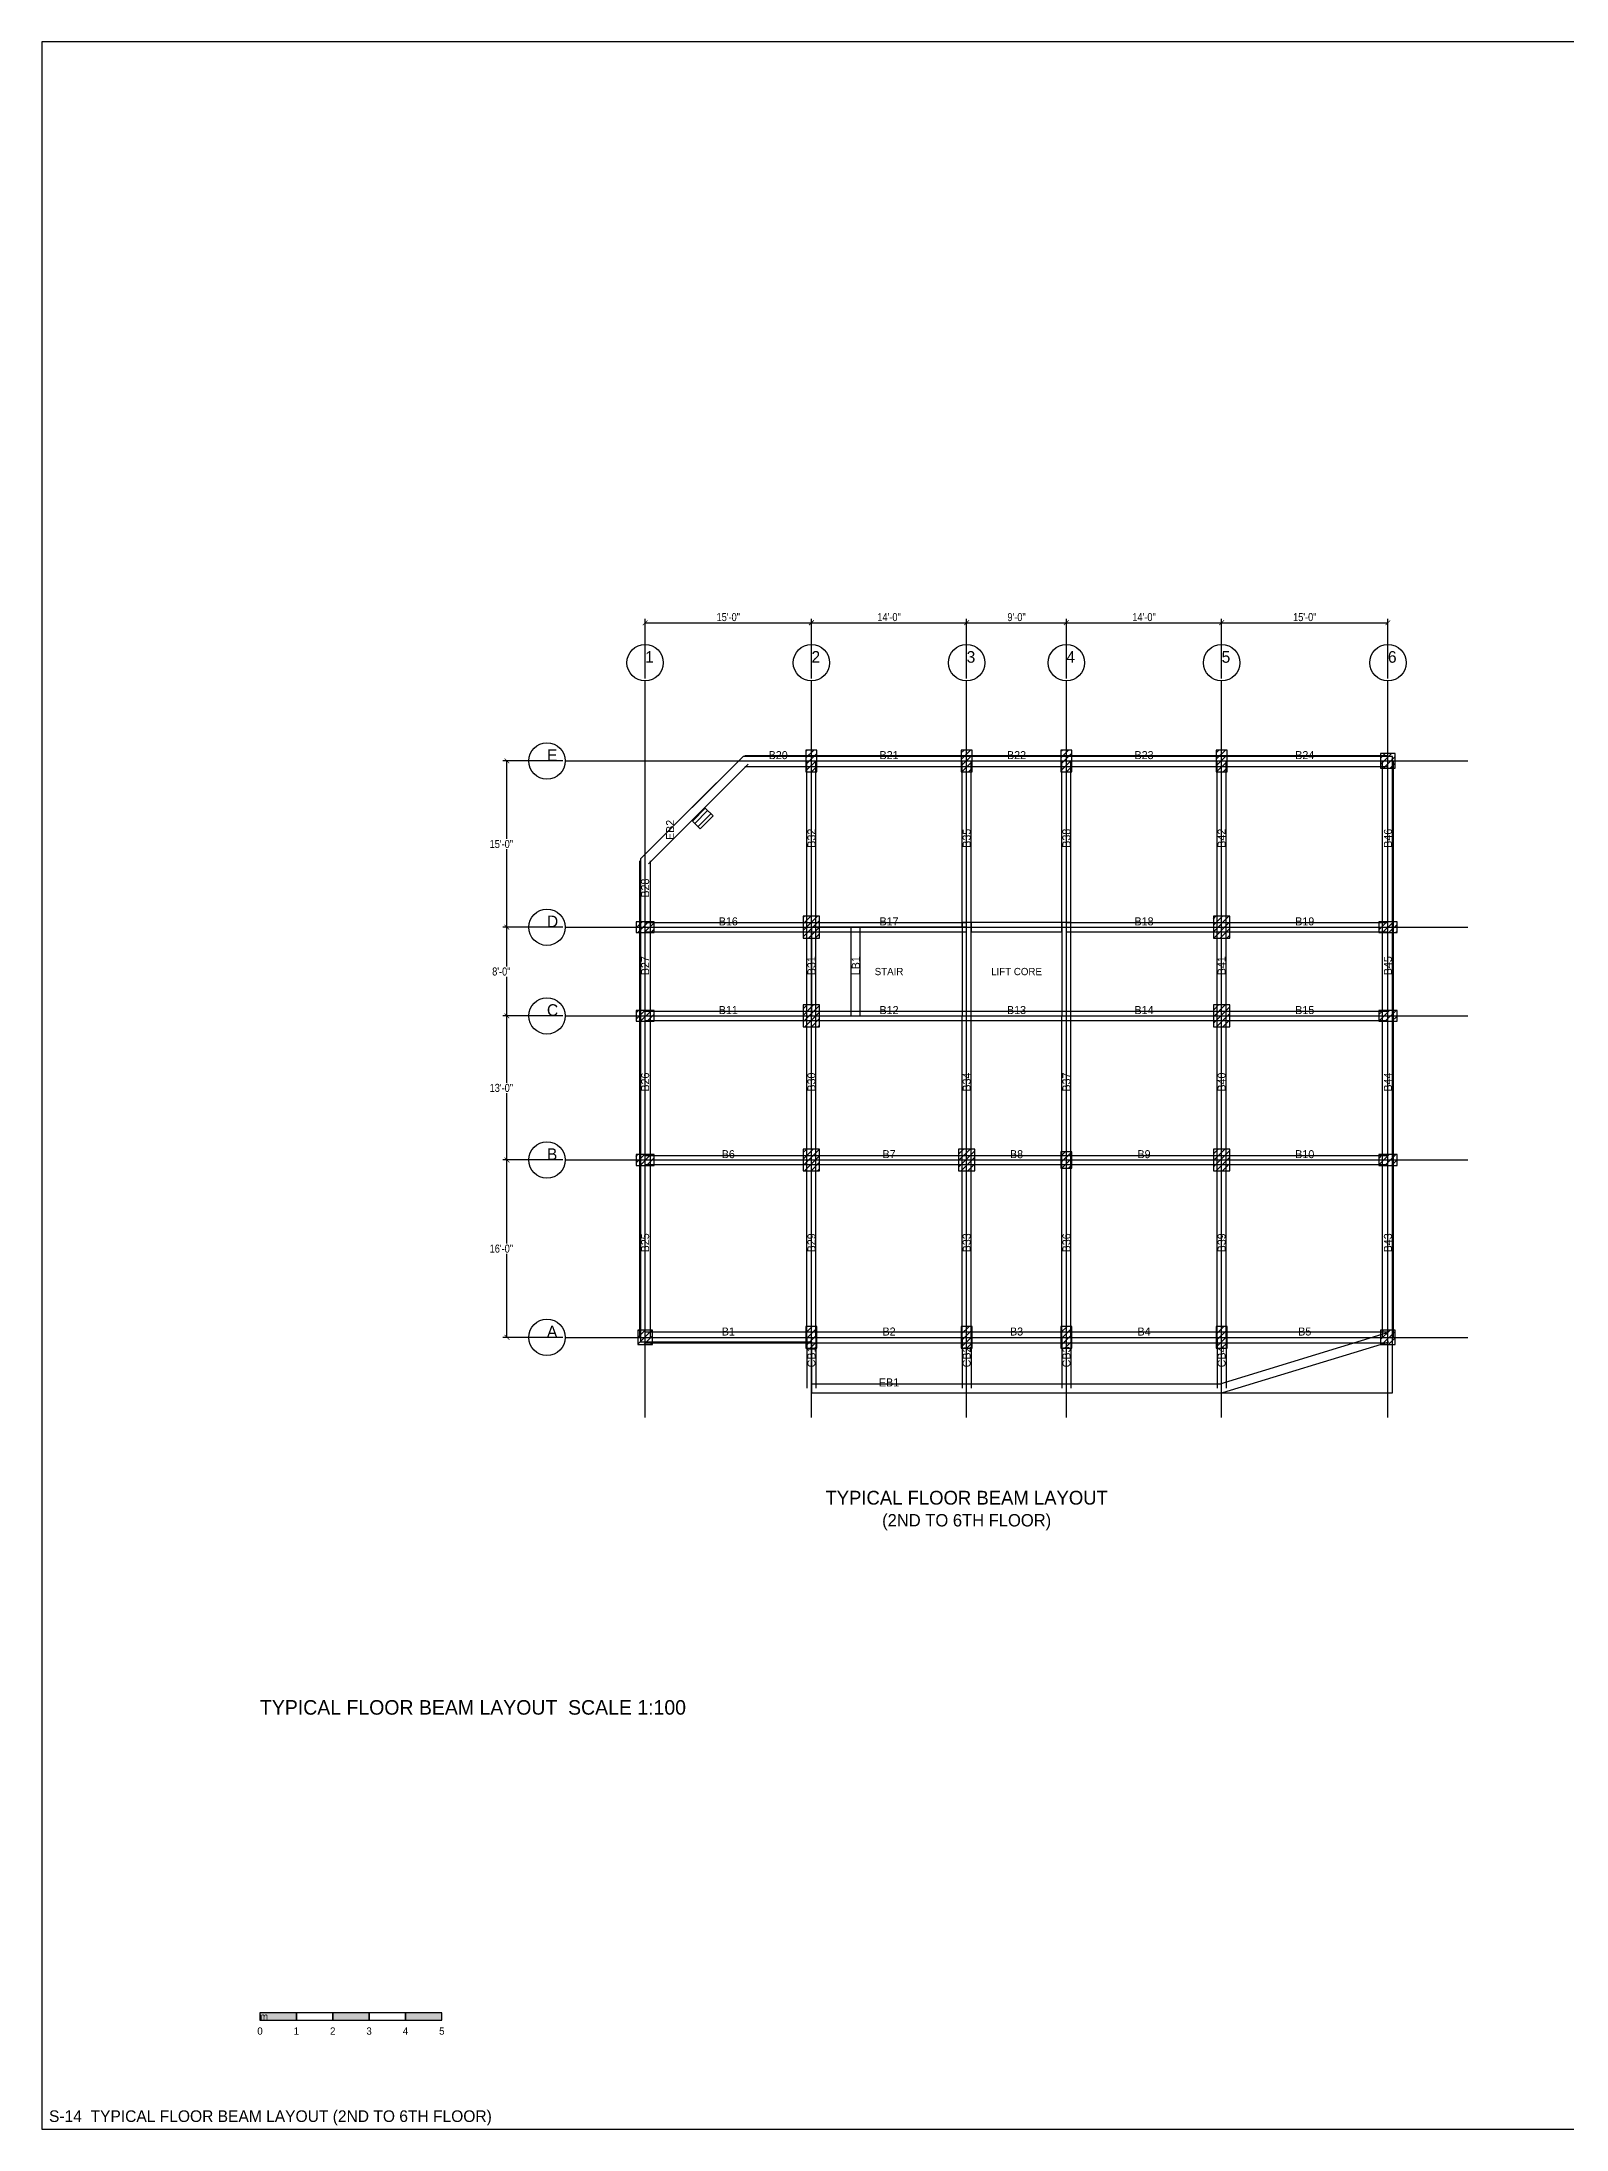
# Model space of a CAD drawing. Extents: x 1000 to 743527, y -207200 to 58857.
# Drawn here: x 565600 to 607513, y -68400 to -11000 of the extents above; entities that cross this region are included whole.
import ezdxf
from ezdxf.enums import TextEntityAlignment as Align

# ---------------------------------------------------------------- set-up
doc = ezdxf.new("R2010")
doc.units = 0
for name, color, linetype in [('Beam Line', 4, 'Continuous'), ('Column', 1, 'Continuous'), ('Grid', 8, 'Continuous'), ('Grid Circle', 8, 'Continuous'), ('Hatch', 9, 'Continuous'), ('Inches Dimension', 6, 'Continuous'), ('Sheet', 7, 'Continuous'), ('Slab', 5, 'Continuous'), ('Text-1', 7, 'Continuous'), ('Wall', 1, 'Continuous')]:
    doc.layers.add(name, color=color, linetype=linetype)
doc.styles.add('OpenSansCondensed-Light', font='OpenSansCondensed-Light.ttf')
doc.dimstyles.new('EZDXF', dxfattribs={"dimtxt": 0.25, "dimasz": 0.175, "dimexe": 0.375, "dimexo": 0.125, "dimgap": 0.1, "dimtad": 1, "dimlfac": 100, "dimzin": 12, "dimdsep": 46, "dimtxsty": 'OpenSansCondensed-Light', "dimblk": 'ARCHTICK', "dimcen": 2.5, "dimazin": 3, "dimtfac": 0.5, "dimtmove": 2, "dimatfit": 3})

# ---------------------------------------------------------------- blocks, each defined once
blk = doc.blocks.new('SCALE_BAR')
at = {"layer": 'Sheet'}
h = blk.add_hatch(color=7, dxfattribs=at)
h.dxf.hatch_style = 1
h.paths.add_polyline_path([(0, 0), (10, 0), (10, 2), (0, 2)])
h = blk.add_hatch(color=7, dxfattribs=at)
h.dxf.hatch_style = 1
h.paths.add_polyline_path([(20, 0), (30, 0), (30, 2), (20, 2)])
h = blk.add_hatch(color=7, dxfattribs=at)
h.dxf.hatch_style = 1
h.paths.add_polyline_path([(40, 0), (50, 0), (50, 2), (40, 2)])
for points in [[(0, 0), (10, 0), (10, 2), (0, 2)], [(10, 0), (20, 0), (20, 2), (10, 2)], [(20, 0), (30, 0), (30, 2), (20, 2)], [(30, 0), (40, 0), (40, 2), (30, 2)], [(40, 0), (50, 0), (50, 2), (40, 2)]]:
    blk.add_lwpolyline(points, close=True, dxfattribs=at)
for s, p in [('0', (0, -4)), ('1', (10, -4)), ('2', (20, -4)), ('3', (30, -4)), ('4', (40, -4)), ('5', (50, -4))]:
    blk.add_text(s, height=2, dxfattribs=at).set_placement(p, align=Align.CENTER)
at = {"layer": 'Text-1'}
blk.add_attdef('UNIT', (0, 0), '', height=2, dxfattribs=at)
blk = doc.blocks.new('GRID_BUBBLE')
at = {"layer": 'Grid Circle'}
blk.add_circle((0, 0), 500, dxfattribs=at)
at = {"layer": 'Text-1'}
blk.add_attdef('GRID', (0, 0), '', height=320, dxfattribs=at)
blk = doc.blocks.new('_ARCHTICK')
at = {"color": 0, "linetype": 'BYBLOCK', "const_width": 0.15}
blk.add_lwpolyline([(-0.5, -0.5), (0.5, 0.5)], dxfattribs=at)

msp = doc.modelspace()

# ---------------------------------------------------------------- hatches: boundary and pattern name
at = {"layer": 'Hatch'}
h = msp.add_hatch(dxfattribs=at)
h.set_pattern_fill('ANSI31', scale=40)
h.paths.add_polyline_path([(586611.2, -31075.2), (586911.2, -31075.2), (586911.2, -30475.2), (586611.2, -30475.2)])
h = msp.add_hatch(dxfattribs=at)
h.set_pattern_fill('ANSI31', scale=40)
h.paths.add_polyline_path([(590878.4, -31075.2), (591178.4, -31075.2), (591178.4, -30475.2), (590878.4, -30475.2)])
h = msp.add_hatch(dxfattribs=at)
h.set_pattern_fill('ANSI31', scale=40)
h.paths.add_polyline_path([(593621.6, -31075.2), (593921.6, -31075.2), (593921.6, -30475.2), (593621.6, -30475.2)])
h = msp.add_hatch(dxfattribs=at)
h.set_pattern_fill('ANSI31', scale=40)
h.paths.add_polyline_path([(597888.8, -31075.2), (598188.8, -31075.2), (598188.8, -30475.2), (597888.8, -30475.2)])
h = msp.add_hatch(dxfattribs=at)
h.set_pattern_fill('ANSI31', scale=40)
h.paths.add_polyline_path([(602410.8, -30975.2), (602810.8, -30975.2), (602810.8, -30575.2), (602410.8, -30575.2)])
h = msp.add_hatch(dxfattribs=at)
h.set_pattern_fill('ANSI31', scale=40)
h.paths.add_polyline_path([(583702.2, -32641.8), (584055.8, -32288.2), (583843.6, -32076.1), (583490.1, -32429.6)])
h = msp.add_hatch(dxfattribs=at)
h.set_pattern_fill('ANSI31', scale=40)
h.paths.add_polyline_path([(581939.2, -35497.2), (582439.2, -35497.2), (582439.2, -35197.2), (581939.2, -35197.2)])
h = msp.add_hatch(dxfattribs=at)
h.set_pattern_fill('ANSI31', scale=40)
h.paths.add_polyline_path([(586536.2, -35647.2), (586986.2, -35647.2), (586986.2, -35047.2), (586536.2, -35047.2)])
h = msp.add_hatch(dxfattribs=at)
h.set_pattern_fill('ANSI31', scale=40)
h.paths.add_polyline_path([(597813.8, -35647.2), (598263.8, -35647.2), (598263.8, -35047.2), (597813.8, -35047.2)])
h = msp.add_hatch(dxfattribs=at)
h.set_pattern_fill('ANSI31', scale=40)
h.paths.add_polyline_path([(602360.8, -35497.2), (602860.8, -35497.2), (602860.8, -35197.2), (602360.8, -35197.2)])
h = msp.add_hatch(dxfattribs=at)
h.set_pattern_fill('ANSI31', scale=40)
h.paths.add_polyline_path([(581939.2, -37935.6), (582439.2, -37935.6), (582439.2, -37635.6), (581939.2, -37635.6)])
h = msp.add_hatch(dxfattribs=at)
h.set_pattern_fill('ANSI31', scale=40)
h.paths.add_polyline_path([(586536.2, -38085.6), (586986.2, -38085.6), (586986.2, -37485.6), (586536.2, -37485.6)])
h = msp.add_hatch(dxfattribs=at)
h.set_pattern_fill('ANSI31', scale=40)
h.paths.add_polyline_path([(597813.8, -38085.6), (598263.8, -38085.6), (598263.8, -37485.6), (597813.8, -37485.6)])
h = msp.add_hatch(dxfattribs=at)
h.set_pattern_fill('ANSI31', scale=40)
h.paths.add_polyline_path([(602360.8, -37935.6), (602860.8, -37935.6), (602860.8, -37635.6), (602360.8, -37635.6)])
h = msp.add_hatch(dxfattribs=at)
h.set_pattern_fill('ANSI31', scale=40)
h.paths.add_polyline_path([(581939.2, -41898), (582439.2, -41898), (582439.2, -41598), (581939.2, -41598)])
h = msp.add_hatch(dxfattribs=at)
h.set_pattern_fill('ANSI31', scale=40)
h.paths.add_polyline_path([(586536.2, -42048), (586986.2, -42048), (586986.2, -41448), (586536.2, -41448)])
h = msp.add_hatch(dxfattribs=at)
h.set_pattern_fill('ANSI31', scale=40)
h.paths.add_polyline_path([(590803.4, -42048), (591253.4, -42048), (591253.4, -41448), (590803.4, -41448)])
h = msp.add_hatch(dxfattribs=at)
h.set_pattern_fill('ANSI31', scale=40)
h.paths.add_polyline_path([(593621.6, -41973), (593921.6, -41973), (593921.6, -41523), (593621.6, -41523)])
h = msp.add_hatch(dxfattribs=at)
h.set_pattern_fill('ANSI31', scale=40)
h.paths.add_polyline_path([(597813.8, -42048), (598263.8, -42048), (598263.8, -41448), (597813.8, -41448)])
h = msp.add_hatch(dxfattribs=at)
h.set_pattern_fill('ANSI31', scale=40)
h.paths.add_polyline_path([(602360.8, -41898), (602860.8, -41898), (602860.8, -41598), (602360.8, -41598)])
h = msp.add_hatch(dxfattribs=at)
h.set_pattern_fill('ANSI31', scale=40)
h.paths.add_polyline_path([(581989.2, -46824.8), (582389.2, -46824.8), (582389.2, -46424.8), (581989.2, -46424.8)])
h = msp.add_hatch(dxfattribs=at)
h.set_pattern_fill('ANSI31', scale=40)
h.paths.add_polyline_path([(586611.2, -46924.8), (586911.2, -46924.8), (586911.2, -46324.8), (586611.2, -46324.8)])
h = msp.add_hatch(dxfattribs=at)
h.set_pattern_fill('ANSI31', scale=40)
h.paths.add_polyline_path([(590878.4, -46924.8), (591178.4, -46924.8), (591178.4, -46324.8), (590878.4, -46324.8)])
h = msp.add_hatch(dxfattribs=at)
h.set_pattern_fill('ANSI31', scale=40)
h.paths.add_polyline_path([(593621.6, -46924.8), (593921.6, -46924.8), (593921.6, -46324.8), (593621.6, -46324.8)])
h = msp.add_hatch(dxfattribs=at)
h.set_pattern_fill('ANSI31', scale=40)
h.paths.add_polyline_path([(597888.8, -46924.8), (598188.8, -46924.8), (598188.8, -46324.8), (597888.8, -46324.8)])
h = msp.add_hatch(dxfattribs=at)
h.set_pattern_fill('ANSI31', scale=40)
h.paths.add_polyline_path([(602410.8, -46824.8), (602810.8, -46824.8), (602810.8, -46424.8), (602410.8, -46424.8)])

# ---------------------------------------------------------------- linework, layer by layer
at = {"layer": 'Beam Line'}
for p, q in [((583472.4, -32058.4), (584844, -30686.8)), ((583649.2, -32235.2), (585020.8, -30863.6)), ((584932.4, -30625.2), (586761.2, -30625.2)), ((584932.4, -30925.2), (586761.2, -30925.2)), ((586636.2, -35347.2), (586636.2, -30775.2)), ((586761.2, -30625.2), (591028.4, -30625.2)), ((586761.2, -30925.2), (591028.4, -30925.2)), ((586886.2, -35347.2), (586886.2, -30775.2)), ((590903.4, -35347.2), (590903.4, -30775.2)), ((591028.4, -30625.2), (593771.6, -30625.2)), ((591028.4, -30925.2), (593771.6, -30925.2)), ((591153.4, -35347.2), (591153.4, -30775.2)), ((593646.6, -35347.2), (593646.6, -30775.2)), ((593771.6, -30625.2), (598038.8, -30625.2)), ((593771.6, -30925.2), (598038.8, -30925.2)), ((593896.6, -35347.2), (593896.6, -30775.2)), ((597913.8, -35347.2), (597913.8, -30775.2)), ((598038.8, -30625.2), (602610.8, -30625.2)), ((598038.8, -30925.2), (602610.8, -30925.2)), ((598163.8, -35347.2), (598163.8, -30775.2)), ((602460.8, -35347.2), (602460.8, -30775.2)), ((602760.8, -35347.2), (602760.8, -30775.2)), ((582100.8, -33430), (583472.4, -32058.4)), ((582277.6, -33606.8), (583649.2, -32235.2)), ((582039.2, -35347.2), (582039.2, -33518.4)), ((582339.2, -35347.2), (582339.2, -33518.4)), ((582039.2, -37785.6), (582039.2, -35347.2)), ((582189.2, -35222.2), (586761.2, -35222.2)), ((582189.2, -35472.2), (586761.2, -35472.2)), ((582339.2, -37785.6), (582339.2, -35347.2)), ((586636.2, -37785.6), (586636.2, -35347.2)), ((586761.2, -35222.2), (591028.4, -35222.2)), ((586761.2, -35472.2), (591028.4, -35472.2)), ((586886.2, -37785.6), (586886.2, -35347.2)), ((587855.4, -37785.6), (587855.4, -35347.2)), ((588105.4, -37785.6), (588105.4, -35347.2)), ((593771.6, -35222.2), (598038.8, -35222.2)), ((593771.6, -35472.2), (598038.8, -35472.2)), ((597913.8, -37785.6), (597913.8, -35347.2)), ((598038.8, -35222.2), (602610.8, -35222.2)), ((598038.8, -35472.2), (602610.8, -35472.2)), ((598163.8, -37785.6), (598163.8, -35347.2)), ((602460.8, -37785.6), (602460.8, -35347.2)), ((602760.8, -37785.6), (602760.8, -35347.2)), ((582039.2, -41748), (582039.2, -37785.6)), ((582189.2, -37660.6), (586761.2, -37660.6)), ((582339.2, -41748), (582339.2, -37785.6)), ((586636.2, -41748), (586636.2, -37785.6)), ((586761.2, -37660.6), (591028.4, -37660.6)), ((586886.2, -41748), (586886.2, -37785.6)), ((590903.4, -41748), (590903.4, -37785.6)), ((591028.4, -37660.6), (593771.6, -37660.6)), ((591153.4, -41748), (591153.4, -37785.6)), ((593646.6, -41748), (593646.6, -37785.6)), ((593771.6, -37660.6), (598038.8, -37660.6)), ((593896.6, -41748), (593896.6, -37785.6)), ((597913.8, -41748), (597913.8, -37785.6)), ((598038.8, -37660.6), (602610.8, -37660.6)), ((598163.8, -41748), (598163.8, -37785.6)), ((602460.8, -41748), (602460.8, -37785.6)), ((602760.8, -41748), (602760.8, -37785.6)), ((582189.2, -37910.6), (586761.2, -37910.6)), ((586761.2, -37910.6), (591028.4, -37910.6)), ((591028.4, -37910.6), (593771.6, -37910.6)), ((593771.6, -37910.6), (598038.8, -37910.6)), ((598038.8, -37910.6), (602610.8, -37910.6)), ((582039.2, -46624.8), (582039.2, -41748)), ((582189.2, -41623), (586761.2, -41623)), ((582189.2, -41873), (586761.2, -41873)), ((582339.2, -46624.8), (582339.2, -41748)), ((586636.2, -46624.8), (586636.2, -41748)), ((586761.2, -41623), (591028.4, -41623)), ((586761.2, -41873), (591028.4, -41873)), ((586886.2, -46624.8), (586886.2, -41748)), ((590903.4, -46624.8), (590903.4, -41748)), ((591028.4, -41623), (593771.6, -41623)), ((591028.4, -41873), (593771.6, -41873)), ((591153.4, -46624.8), (591153.4, -41748)), ((593646.6, -46624.8), (593646.6, -41748)), ((593771.6, -41623), (598038.8, -41623)), ((593771.6, -41873), (598038.8, -41873)), ((593896.6, -46624.8), (593896.6, -41748)), ((597913.8, -46624.8), (597913.8, -41748)), ((598038.8, -41623), (602610.8, -41623)), ((598038.8, -41873), (602610.8, -41873)), ((598163.8, -46624.8), (598163.8, -41748)), ((602460.8, -46624.8), (602460.8, -41748)), ((602760.8, -46624.8), (602760.8, -41748)), ((582189.2, -46474.8), (586761.2, -46474.8)), ((586761.2, -46474.8), (591028.4, -46474.8)), ((591028.4, -46474.8), (593771.6, -46474.8)), ((593771.6, -46474.8), (598038.8, -46474.8)), ((598038.8, -46474.8), (602610.8, -46474.8)), ((582189.2, -46774.8), (586761.2, -46774.8)), ((586636.2, -46624.8), (586636.2, -48023.8)), ((586761.2, -46774.8), (591028.4, -46774.8)), ((586886.2, -46624.8), (586886.2, -48023.8)), ((590903.4, -46624.8), (590903.4, -48023.8)), ((591028.4, -46774.8), (593771.6, -46774.8)), ((591153.4, -46624.8), (591153.4, -48023.8)), ((593646.6, -46624.8), (593646.6, -48023.8)), ((593771.6, -46774.8), (598038.8, -46774.8)), ((593896.6, -46624.8), (593896.6, -48023.8)), ((597913.8, -46624.8), (597913.8, -48023.8)), ((598002.2, -47904.3), (602574.2, -46505.3)), ((598038.8, -46774.8), (602610.8, -46774.8)), ((598075.4, -48143.3), (602647.4, -46744.3)), ((598163.8, -46624.8), (598163.8, -48023.8)), ((586761.2, -47898.8), (591028.4, -47898.8)), ((586761.2, -48148.8), (591028.4, -48148.8)), ((591028.4, -47898.8), (593771.6, -47898.8)), ((591028.4, -48148.8), (593771.6, -48148.8)), ((593771.6, -47898.8), (598038.8, -47898.8)), ((593771.6, -48148.8), (598038.8, -48148.8))]:
    msp.add_line(p, q, dxfattribs=at)
at = {"layer": 'Column'}
for points in [[(586611.2, -31075.2), (586911.2, -31075.2), (586911.2, -30475.2), (586611.2, -30475.2)], [(590878.4, -31075.2), (591178.4, -31075.2), (591178.4, -30475.2), (590878.4, -30475.2)], [(593621.6, -31075.2), (593921.6, -31075.2), (593921.6, -30475.2), (593621.6, -30475.2)], [(597888.8, -31075.2), (598188.8, -31075.2), (598188.8, -30475.2), (597888.8, -30475.2)], [(602410.8, -30975.2), (602810.8, -30975.2), (602810.8, -30575.2), (602410.8, -30575.2)], [(583702.2, -32641.8), (584055.8, -32288.2), (583843.6, -32076.1), (583490.1, -32429.6)], [(581939.2, -35497.2), (582439.2, -35497.2), (582439.2, -35197.2), (581939.2, -35197.2)], [(586536.2, -35647.2), (586986.2, -35647.2), (586986.2, -35047.2), (586536.2, -35047.2)], [(597813.8, -35647.2), (598263.8, -35647.2), (598263.8, -35047.2), (597813.8, -35047.2)], [(602360.8, -35497.2), (602860.8, -35497.2), (602860.8, -35197.2), (602360.8, -35197.2)], [(581939.2, -37935.6), (582439.2, -37935.6), (582439.2, -37635.6), (581939.2, -37635.6)], [(586536.2, -38085.6), (586986.2, -38085.6), (586986.2, -37485.6), (586536.2, -37485.6)], [(597813.8, -38085.6), (598263.8, -38085.6), (598263.8, -37485.6), (597813.8, -37485.6)], [(602360.8, -37935.6), (602860.8, -37935.6), (602860.8, -37635.6), (602360.8, -37635.6)], [(581939.2, -41898), (582439.2, -41898), (582439.2, -41598), (581939.2, -41598)], [(586536.2, -42048), (586986.2, -42048), (586986.2, -41448), (586536.2, -41448)], [(590803.4, -42048), (591253.4, -42048), (591253.4, -41448), (590803.4, -41448)], [(593621.6, -41973), (593921.6, -41973), (593921.6, -41523), (593621.6, -41523)], [(597813.8, -42048), (598263.8, -42048), (598263.8, -41448), (597813.8, -41448)], [(602360.8, -41898), (602860.8, -41898), (602860.8, -41598), (602360.8, -41598)], [(581989.2, -46824.8), (582389.2, -46824.8), (582389.2, -46424.8), (581989.2, -46424.8)], [(586611.2, -46924.8), (586911.2, -46924.8), (586911.2, -46324.8), (586611.2, -46324.8)], [(590878.4, -46924.8), (591178.4, -46924.8), (591178.4, -46324.8), (590878.4, -46324.8)], [(593621.6, -46924.8), (593921.6, -46924.8), (593921.6, -46324.8), (593621.6, -46324.8)], [(597888.8, -46924.8), (598188.8, -46924.8), (598188.8, -46324.8), (597888.8, -46324.8)], [(602410.8, -46824.8), (602810.8, -46824.8), (602810.8, -46424.8), (602410.8, -46424.8)]]:
    msp.add_lwpolyline(points, close=True, dxfattribs=at)
at = {"layer": 'Grid'}
for p, q in [((582189.2, -48824.8), (582189.2, -28575.2)), ((586761.2, -48824.8), (586761.2, -28575.2)), ((591028.4, -48824.8), (591028.4, -28575.2)), ((593771.6, -48824.8), (593771.6, -28575.2)), ((598038.8, -48824.8), (598038.8, -28575.2)), ((602610.8, -48824.8), (602610.8, -28575.2)), ((579989.2, -30775.2), (604810.8, -30775.2)), ((579989.2, -35347.2), (604810.8, -35347.2)), ((579989.2, -37785.6), (604810.8, -37785.6)), ((579989.2, -41748), (604810.8, -41748)), ((579989.2, -46624.8), (604810.8, -46624.8))]:
    msp.add_line(p, q, dxfattribs=at)
at = {"layer": 'Sheet'}
msp.add_lwpolyline([(565600, -68400), (647700, -68400), (647700, -11000), (565600, -11000)], close=True, dxfattribs=at)
at = {"layer": 'Slab'}
for points in [[(582064.2, -46749.8), (586761.2, -46749.8), (586761.2, -48148.8), (602735.8, -48148.8), (602735.8, -30650.2), (584880.6, -30650.2), (582064.2, -33466.6)], [(586761.2, -37785.6), (591028.4, -37785.6), (591028.4, -35347.2), (586761.2, -35347.2)]]:
    msp.add_lwpolyline(points, close=True, dxfattribs=at)
at = {"layer": 'Wall'}
for points in [[(590903.4, -37785.6), (591153.4, -37785.6), (591153.4, -35222.2), (590903.4, -35222.2)], [(591153.4, -35472.2), (593646.6, -35472.2), (593646.6, -35222.2), (591153.4, -35222.2)], [(593646.6, -37785.6), (593896.6, -37785.6), (593896.6, -35222.2), (593646.6, -35222.2)]]:
    msp.add_lwpolyline(points, close=True, dxfattribs=at)

# ---------------------------------------------------------------- block references
at = {"layer": 'Grid Circle'}
for p, values in [((582189.2, -28075.2), {'GRID': '1'}), ((586761.2, -28075.2), {'GRID': '2'}), ((591028.4, -28075.2), {'GRID': '3'}), ((593771.6, -28075.2), {'GRID': '4'}), ((598038.8, -28075.2), {'GRID': '5'}), ((602610.8, -28075.2), {'GRID': '6'}), ((579489.2, -30775.2), {'GRID': 'E'}), ((579489.2, -35347.2), {'GRID': 'D'}), ((579489.2, -37785.6), {'GRID': 'C'}), ((579489.2, -41748), {'GRID': 'B'}), ((579489.2, -46624.8), {'GRID': 'A'})]:
    msp.add_blockref('GRID_BUBBLE', p, dxfattribs=at).add_auto_attribs(values)
at = {"layer": 'Sheet', "xscale": 100, "yscale": 100}
msp.add_blockref('SCALE_BAR', (571600, -65400), dxfattribs=at).add_auto_attribs({'UNIT': 'm'})

# ---------------------------------------------------------------- texts
at = {"layer": 'Sheet'}
for s, height, p in [('TYPICAL FLOOR BEAM LAYOUT  SCALE 1:100', 400, (571600, -57000)), ('S-14  TYPICAL FLOOR BEAM LAYOUT (2ND TO 6TH FLOOR)', 320, (565800, -68200))]:
    msp.add_text(s, height=height, dxfattribs=at).set_placement(p)
at = {"layer": 'Text-1'}
for s, height, p in [('B20', 220, (585846.8, -30615.2)), ('B21', 220, (588894.8, -30615.2)), ('B22', 220, (592400, -30615.2)), ('B23', 220, (595905.2, -30615.2)), ('B24', 220, (600324.8, -30615.2)), ('B16', 220, (584475.2, -35187.2)), ('B17', 220, (588894.8, -35187.2)), ('B18', 220, (595905.2, -35187.2)), ('B19', 220, (600324.8, -35187.2)), ('STAIR', 200, (588894.8, -36566.4)), ('LIFT CORE', 200, (592400, -36566.4)), ('B11', 220, (584475.2, -37625.6)), ('B12', 220, (588894.8, -37625.6)), ('B13', 220, (592400, -37625.6)), ('B14', 220, (595905.2, -37625.6)), ('B15', 220, (600324.8, -37625.6)), ('B6', 220, (584475.2, -41588)), ('B7', 220, (588894.8, -41588)), ('B8', 220, (592400, -41588)), ('B9', 220, (595905.2, -41588)), ('B10', 220, (600324.8, -41588)), ('B1', 220, (584475.2, -46464.8)), ('B2', 220, (588894.8, -46464.8)), ('B3', 220, (592400, -46464.8)), ('B4', 220, (595905.2, -46464.8)), ('B5', 220, (600324.8, -46464.8)), ('EB1', 220, (588894.8, -47863.8))]:
    msp.add_text(s, height=height, dxfattribs=at).set_placement(p, align=Align.MIDDLE_CENTER)
for s, p in [('EB2', (582875, -32672.6)), ('B32', (586761.2, -32901.2)), ('B35', (591028.4, -32901.2)), ('B38', (593771.6, -32901.2)), ('B42', (598038.8, -32901.2)), ('B46', (602610.8, -32901.2)), ('B28', (582189.2, -34272.8)), ('B27', (582189.2, -36406.4)), ('B31', (586761.2, -36406.4)), ('LB1', (587980.4, -36406.4)), ('B41', (598038.8, -36406.4)), ('B45', (602610.8, -36406.4)), ('B26', (582189.2, -39606.8)), ('B30', (586761.2, -39606.8)), ('B34', (591028.4, -39606.8)), ('B37', (593771.6, -39606.8)), ('B40', (598038.8, -39606.8)), ('B44', (602610.8, -39606.8)), ('B25', (582189.2, -44026.4)), ('B29', (586761.2, -44026.4)), ('B33', (591028.4, -44026.4)), ('B36', (593771.6, -44026.4)), ('B39', (598038.8, -44026.4)), ('B43', (602610.8, -44026.4)), ('CB1', (586761.2, -47164.3)), ('CB2', (591028.4, -47164.3)), ('CB3', (593771.6, -47164.3)), ('CB4', (598038.8, -47164.3))]:
    msp.add_text(s, height=220, rotation=90, dxfattribs=at).set_placement(p, align=Align.MIDDLE_CENTER)
for s, height, p in [('TYPICAL FLOOR BEAM LAYOUT', 380, (591028.4, -51224.8)), ('(2ND TO 6TH FLOOR)', 340, (591028.4, -51824.8))]:
    msp.add_text(s, height=height, dxfattribs=at).set_placement(p, align=Align.CENTER)

# ---------------------------------------------------------------- dimensions: what is measured, and where the dimension line sits
at = {"layer": 'Inches Dimension'}
for base, p1, p2, text in [((582189.2, -26975.2), (582189.2, -28575.2), (586761.2, -28575.2), '15\'-0"'), ((586761.2, -26975.2), (586761.2, -28575.2), (591028.4, -28575.2), '14\'-0"'), ((591028.4, -26975.2), (591028.4, -28575.2), (593771.6, -28575.2), '9\'-0"'), ((593771.6, -26975.2), (593771.6, -28575.2), (598038.8, -28575.2), '14\'-0"'), ((598038.8, -26975.2), (598038.8, -28575.2), (602610.8, -28575.2), '15\'-0"')]:
    msp.add_linear_dim(base=base, p1=p1, p2=p2, text=text, dimstyle='EZDXF', override={"dimtxt": 220, "dimasz": 132, "dimexe": 110, "dimexo": 66, "dimgap": 44, "dimtad": 1, "dimtih": 1, "dimtoh": 1, "dimdec": 0, "dimlfac": 1}, dxfattribs=at).render()
for base, p1, p2, text in [((578389.2, -35347.2), (579989.2, -35347.2), (579989.2, -30775.2), '15\'-0"'), ((578389.2, -37785.6), (579989.2, -37785.6), (579989.2, -35347.2), '8\'-0"'), ((578389.2, -41748), (579989.2, -41748), (579989.2, -37785.6), '13\'-0"'), ((578389.2, -46624.8), (579989.2, -46624.8), (579989.2, -41748), '16\'-0"')]:
    msp.add_linear_dim(base=base, p1=p1, p2=p2, angle=90, text=text, dimstyle='EZDXF', override={"dimtxt": 220, "dimasz": 132, "dimexe": 110, "dimexo": 66, "dimgap": 44, "dimtad": 1, "dimtih": 1, "dimtoh": 1, "dimdec": 0, "dimlfac": 1}, dxfattribs=at).render()

doc.saveas('drawing.dxf')
